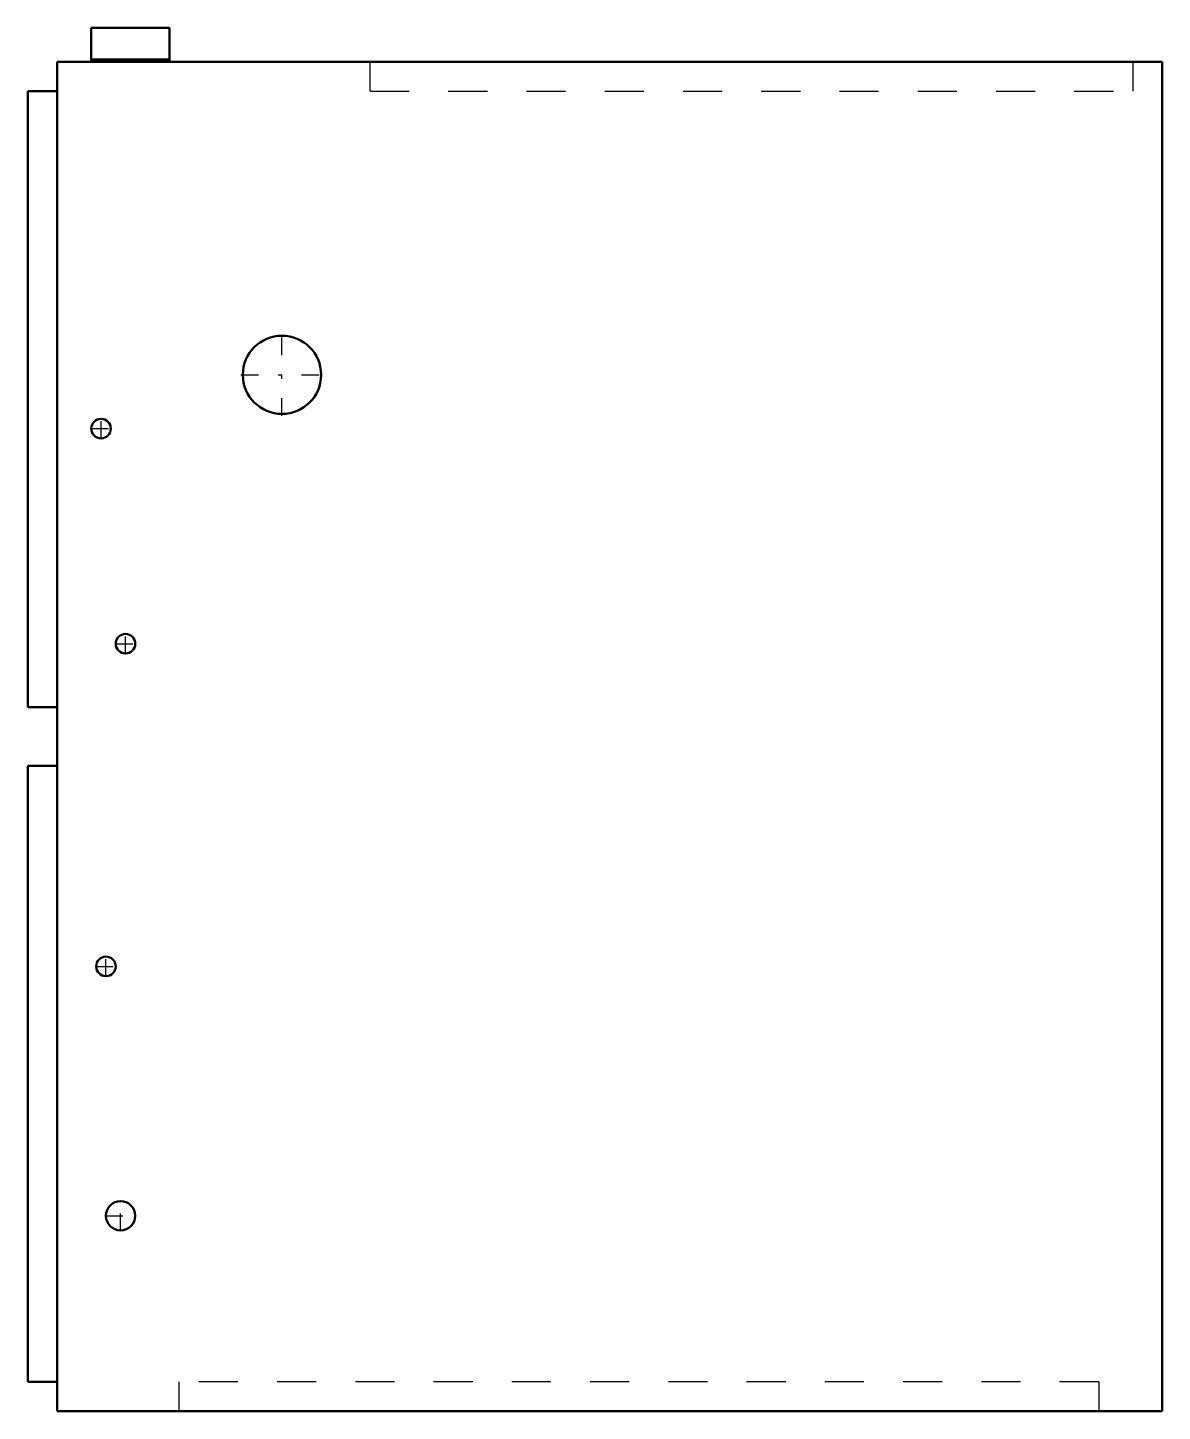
# Model space of a CAD drawing. Header units: inches. Extents: x -14.5 to 14.5, y 0 to 35.4.
import ezdxf

# ---------------------------------------------------------------- set-up
doc = ezdxf.new("R2010")
doc.units = ezdxf.units.IN
doc.header["$MEASUREMENT"] = 0
doc.linetypes.add('Center', pattern=[1.5, 0.45, -0.5, 0.05, -0.5])
doc.linetypes.add('Dashed', pattern=[2, 1, -1])
for name, color, linetype, lineweight in [('AM_0', 7, 'Continuous', 50), ('AM_7', 7, 'Center', 25), ('AM_9', 6, 'Dashed', 25)]:
    doc.layers.add(name, color=color, linetype=linetype, lineweight=lineweight)

msp = doc.modelspace()

# ---------------------------------------------------------------- linework, layer by layer
at = {"layer": 'AM_0'}
for p, q in [((-12.875, 35.375), (-10.875, 35.375)), ((-12.875, 35.375), (-12.875, 34.5)), ((-10.875, 34.5), (-10.875, 35.375)), ((-13.75, 34.5), (-13.75, 0)), ((-13.75, 34.5), (14.5, 34.5)), ((-12.875, 34.5625), (-10.875, 34.5625)), ((14.5, 0), (14.5, 34.5)), ((-14.5, 18), (-14.5, 33.75)), ((-13.75, 33.75), (-14.5, 33.75)), ((-14.5, 18), (-13.75, 18)), ((-14.5, 0.75), (-14.5, 16.5)), ((-13.75, 16.5), (-14.5, 16.5)), ((-14.5, 0.75), (-13.75, 0.75)), ((14.5, 0), (-13.75, 0))]:
    msp.add_line(p, q, dxfattribs=at)
for centre, radius in [((-8, 26.5), 1), ((-12.625, 25.125), 0.25), ((-12, 19.625), 0.25), ((-12.5, 11.375), 0.25), ((-12.125, 5), 0.375)]:
    msp.add_circle(centre, radius, dxfattribs=at)
at = {"layer": 'AM_7'}
for p, q in [((-8, 25.45), (-8, 27.55)), ((-9.05, 26.5), (-6.95, 26.5)), ((-12.8875, 25.125), (-12.3625, 25.125)), ((-12.625, 24.8625), (-12.625, 25.3875)), ((-12, 19.3625), (-12, 19.8875)), ((-12.2625, 19.625), (-11.7375, 19.625)), ((-12.7625, 11.375), (-12.2375, 11.375)), ((-12.5, 11.1125), (-12.5, 11.6375)), ((-12.125, 4.60625), (-12.125, 5.39375)), ((-12.51875, 5), (-11.73125, 5))]:
    msp.add_line(p, q, dxfattribs=at)
at = {"layer": 'AM_9'}
for p, q in [((-5.75, 33.75), (-5.75, 34.5)), ((13.75, 34.5), (13.75, 33.75)), ((-5.75, 33.75), (13.75, 33.75)), ((12.875, 0.75), (-10.625, 0.75)), ((-10.625, 0), (-10.625, 0.75)), ((12.875, 0.75), (12.875, 0))]:
    msp.add_line(p, q, dxfattribs=at)

doc.saveas('drawing.dxf')
